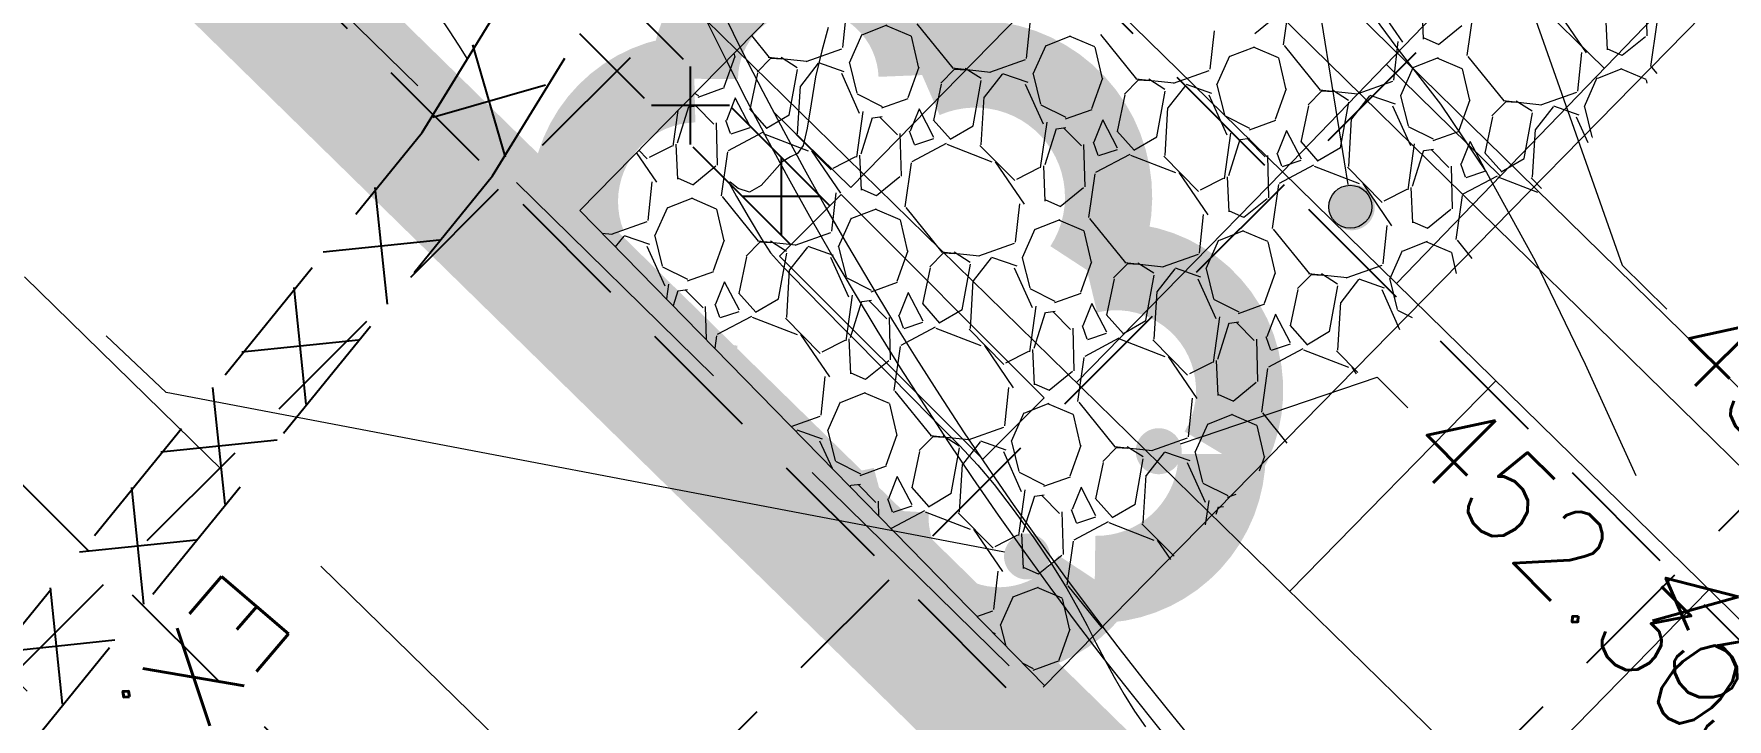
# Model space of a CAD drawing. Header units: inches. Extents: x 4334 to 5439, y 4649 to 5754.
# Drawn here: x 4777.98 to 4823.98, y 5091.76 to 5110.38 of the extents above; entities that cross this region are included whole.
import ezdxf
from ezdxf.enums import TextEntityAlignment as Align

# ---------------------------------------------------------------- set-up
doc = ezdxf.new("R2010")
doc.units = ezdxf.units.IN
doc.header["$LTSCALE"] = 30
doc.header["$MEASUREMENT"] = 0
doc.linetypes.add('HIDDEN', pattern=[0.375, 0.25, -0.125])
doc.linetypes.add('HIDDEN2', pattern=[0.1875, 0.125, -0.0625])
for name, color, linetype in [('0S-jnts', 7, 'Continuous'), ('0s-paving', 1, 'Continuous'), ('CP STAB ENT', 7, 'Continuous'), ('CURB', 6, 'Continuous'), ('CURB_FACE', 7, 'Continuous'), ('EC', 15, 'Continuous'), ('GRID', 254, 'HIDDEN'), ('LEGEND', 7, 'Continuous'), ('PC', 15, 'Continuous'), ('SAWCUT', 3, 'HIDDEN'), ('SILTFENCE', 23, 'HIDDEN'), ('SW_INLET_EXST', 7, 'Continuous'), ('SW_PIPE', 30, 'Continuous'), ('SW_PIPE_EXIST', 7, 'HIDDEN2'), ('SW_PIPE_EXST_ANNO', 7, 'Continuous')]:
    doc.layers.add(name, color=color, linetype=linetype)
doc.styles.add('C80', font='SIMPLEX.shx', dxfattribs={"height": 0.04})

# ---------------------------------------------------------------- blocks, each defined once
blk = doc.blocks.new('_Dot')
at = {"color": 0, "linetype": 'ByBlock', "lineweight": -2}
blk.add_line((-0.5, 0), (-1, 0), dxfattribs=at)
at = {"color": 0, "linetype": 'ByBlock', "const_width": 0.5}
blk.add_lwpolyline([(-0.25, 0, 1), (0.25, 0, 1)], format="xyb", close=True, dxfattribs=at)
blk = doc.blocks.new('inlet protection')
at = {"layer": 'LEGEND', "color": 170, "ltscale": 100, "const_width": 9.48}
blk.add_lwpolyline([(38.03, 58.52, 0.520567), (38.03, 58.52, 0.765195), (16.58, 47.73, 0.417879), (16.45, 28.3, 0.6649), (40.96, 24.56, 0.744833), (68.6, 22.24, 0.975642), (85.82, 40.03, 0.520567), (81.53, 61.46, 0.520567), (65.81, 60.03, 0.540264), (38.03, 58.52)], format="xyb", close=True, dxfattribs=at)

msp = doc.modelspace()

# ---------------------------------------------------------------- linework, layer by layer
at = {"layer": '0S-jnts', "color": 7, "lineweight": 0}
for p, q in [((4820.638, 5109.443), (4817.541, 5112.475)), ((4817.816, 5106.52), (4814.719, 5109.551)), ((4806.301, 5100.91), (4811.897, 5106.628)), ((4814.994, 5103.596), (4811.897, 5106.628)), ((4812.097, 5095.238), (4817.682, 5100.943)), ((4817.892, 5089.565), (4823.48, 5095.273))]:
    msp.add_line(p, q, dxfattribs=at)
at = {"layer": '0s-paving', "color": 7, "lineweight": 0}
for p, q in [((4811.897, 5106.628), (4789.496, 5128.554)), ((4811.897, 5106.628), (4823.185, 5118.321)), ((4814.994, 5103.596), (4826.303, 5115.312)), ((4800.173, 5106.209), (4806.469, 5112.64)), ((4880.191, 5028.587), (4796.235, 5110.763)), ((4800.173, 5106.209), (4798.064, 5108.273)), ((4838.579, 5080.511), (4814.994, 5103.596))]:
    msp.add_line(p, q, dxfattribs=at)
at = {"layer": 'CP STAB ENT', "color": 4, "lineweight": 0}
for p, q in [((4815.974, 5129.204), (4792.81, 5105.582)), ((4828.564, 5116.252), (4805.399, 5092.631)), ((4812.086, 5111.276), (4811.915, 5110.084)), ((4815.165, 5110.157), (4814.381, 5111.305)), ((4815.68, 5111.193), (4815.724, 5110.239)), ((4821.765, 5111.48), (4821.797, 5110.326)), ((4799.953, 5110.007), (4800.065, 5111.052)), ((4800.495, 5110.36), (4801.162, 5110.621)), ((4801.962, 5110.653), (4802.942, 5109.443)), ((4804.945, 5109.712), (4805.056, 5110.757)), ((4811.777, 5110.892), (4811.146, 5110.378)), ((4817.077, 5110.981), (4816.906, 5109.789)), ((4820.156, 5109.862), (4819.373, 5111.01)), ((4820.672, 5110.898), (4820.715, 5109.944)), ((4822.068, 5110.685), (4821.897, 5109.493)), ((4797.469, 5110.333), (4797.951, 5109.738)), ((4800.136, 5109.588), (4800.482, 5110.369)), ((4801.809, 5110.317), (4801.125, 5110.608)), ((4802.018, 5109.451), (4801.819, 5110.314)), ((4805.487, 5110.064), (4806.153, 5110.326)), ((4806.8, 5110.022), (4806.116, 5110.313)), ((4806.953, 5110.358), (4807.933, 5109.148)), ((4809.936, 5109.417), (4810.048, 5110.462)), ((4814.927, 5109.122), (4815.039, 5110.167)), ((4816.138, 5110.086), (4815.748, 5110.259)), ((4816.769, 5110.596), (4816.137, 5110.083)), ((4821.76, 5110.301), (4821.129, 5109.788)), ((4796.734, 5108.943), (4797.034, 5109.777)), ((4797.027, 5109.746), (4797.002, 5109.857)), ((4797.997, 5109.714), (4797.624, 5109.336)), ((4797.929, 5109.747), (4798.975, 5109.635)), ((4798.295, 5109.691), (4797.996, 5109.709)), ((4798.718, 5109.458), (4798.283, 5109.734)), ((4798.954, 5109.632), (4799.926, 5109.975)), ((4805.127, 5109.293), (4805.474, 5110.074)), ((4807.01, 5109.156), (4806.81, 5110.019)), ((4810.118, 5108.998), (4810.465, 5109.779)), ((4810.478, 5109.769), (4811.145, 5110.03)), ((4811.792, 5109.727), (4811.108, 5110.018)), ((4812.001, 5108.861), (4811.802, 5109.724)), ((4811.944, 5110.063), (4812.925, 5108.853)), ((4815.469, 5109.474), (4816.136, 5109.735)), ((4816.783, 5109.432), (4816.099, 5109.722)), ((4816.936, 5109.768), (4817.916, 5108.558)), ((4819.918, 5108.826), (4820.03, 5109.872)), ((4821.13, 5109.791), (4820.739, 5109.964)), ((4797.635, 5109.31), (4797.426, 5108.32)), ((4798.501, 5108.171), (4798.725, 5109.41)), ((4798.811, 5108.957), (4799.298, 5109.579)), ((4799.298, 5109.601), (4799.985, 5109.36)), ((4799.915, 5109.309), (4800.402, 5108.228)), ((4800.346, 5108.767), (4800.144, 5109.58)), ((4801.725, 5108.648), (4802.025, 5109.482)), ((4802.988, 5109.419), (4802.615, 5109.04)), ((4802.921, 5109.452), (4803.966, 5109.34)), ((4803.286, 5109.396), (4802.987, 5109.414)), ((4803.709, 5109.163), (4803.274, 5109.439)), ((4803.802, 5108.662), (4804.29, 5109.284)), ((4803.945, 5109.337), (4804.917, 5109.68)), ((4804.29, 5109.306), (4804.977, 5109.065)), ((4805.338, 5108.472), (4805.135, 5109.285)), ((4808.936, 5109.041), (4809.908, 5109.385)), ((4815.11, 5108.703), (4815.456, 5109.484)), ((4816.992, 5108.566), (4816.793, 5109.429)), ((4820.461, 5109.179), (4821.127, 5109.44)), ((4821.774, 5109.136), (4821.09, 5109.427)), ((4821.927, 5109.472), (4822.065, 5109.302)), ((4796.026, 5108.661), (4796.742, 5108.919)), ((4798.726, 5107.662), (4798.803, 5108.96)), ((4802.626, 5109.015), (4802.417, 5108.025)), ((4803.492, 5107.876), (4803.716, 5109.115)), ((4804.907, 5109.013), (4805.394, 5107.933)), ((4806.716, 5108.353), (4807.016, 5109.186)), ((4807.979, 5109.124), (4807.606, 5108.745)), ((4807.912, 5109.156), (4808.957, 5109.044)), ((4808.278, 5109.101), (4807.978, 5109.119)), ((4808.7, 5108.868), (4808.266, 5109.144)), ((4808.484, 5107.581), (4808.707, 5108.82)), ((4808.793, 5108.367), (4809.281, 5108.989)), ((4809.281, 5109.011), (4809.968, 5108.77)), ((4810.329, 5108.177), (4810.127, 5108.99)), ((4811.708, 5108.058), (4812.007, 5108.891)), ((4812.971, 5108.829), (4812.598, 5108.45)), ((4812.903, 5108.861), (4813.948, 5108.749)), ((4813.269, 5108.806), (4812.969, 5108.824)), ((4813.691, 5108.573), (4813.257, 5108.849)), ((4813.928, 5108.746), (4814.9, 5109.09)), ((4818.919, 5108.451), (4819.891, 5108.794)), ((4820.101, 5108.408), (4820.448, 5109.189)), ((4821.805, 5109.043), (4821.784, 5109.134)), ((4795.765, 5108.394), (4795.456, 5107.41)), ((4796.032, 5108.42), (4795.78, 5108.385)), ((4796.04, 5108.695), (4795.921, 5108.755)), ((4795.979, 5108.406), (4796.451, 5107.927)), ((4797.025, 5108.614), (4796.79, 5108.027)), ((4797.438, 5107.862), (4797.033, 5108.637)), ((4797.419, 5108.339), (4797.888, 5107.81)), ((4801.031, 5108.4), (4800.35, 5108.741)), ((4801.017, 5108.365), (4801.734, 5108.624)), ((4802.016, 5108.319), (4801.781, 5107.732)), ((4802.429, 5107.567), (4802.024, 5108.342)), ((4803.717, 5107.367), (4803.794, 5108.665)), ((4806.022, 5108.105), (4805.341, 5108.445)), ((4806.008, 5108.07), (4806.725, 5108.328)), ((4807.617, 5108.72), (4807.409, 5107.73)), ((4808.709, 5107.072), (4808.785, 5108.37)), ((4809.898, 5108.718), (4810.385, 5107.638)), ((4812.609, 5108.424), (4812.4, 5107.435)), ((4813.475, 5107.286), (4813.698, 5108.525)), ((4813.785, 5108.071), (4814.272, 5108.694)), ((4814.272, 5108.716), (4814.959, 5108.475)), ((4814.889, 5108.423), (4815.376, 5107.342)), ((4815.32, 5107.882), (4815.118, 5108.695)), ((4816.699, 5107.762), (4816.999, 5108.596)), ((4817.962, 5108.534), (4817.589, 5108.155)), ((4817.894, 5108.566), (4818.94, 5108.454)), ((4818.26, 5108.511), (4817.961, 5108.529)), ((4818.683, 5108.277), (4818.248, 5108.554)), ((4818.776, 5107.776), (4819.264, 5108.399)), ((4819.264, 5108.421), (4819.95, 5108.18)), ((4820.312, 5107.586), (4820.109, 5108.4)), ((4795.473, 5108.298), (4795.337, 5107.325)), ((4796.513, 5107.964), (4796.545, 5106.811)), ((4796.769, 5108.035), (4796.898, 5107.677)), ((4797.878, 5107.813), (4798.5, 5108.176)), ((4800.502, 5108.272), (4800.328, 5107.03)), ((4800.756, 5108.099), (4800.447, 5107.115)), ((4801.024, 5108.125), (4800.771, 5108.089)), ((4800.97, 5108.111), (4801.443, 5107.632)), ((4802.41, 5108.043), (4802.88, 5107.515)), ((4802.869, 5107.517), (4803.491, 5107.881)), ((4805.493, 5107.977), (4805.319, 5106.735)), ((4807.007, 5108.024), (4806.772, 5107.437)), ((4807.42, 5107.272), (4807.016, 5108.047)), ((4811.014, 5107.809), (4810.333, 5108.15)), ((4811, 5107.775), (4811.716, 5108.033)), ((4813.7, 5106.777), (4813.777, 5108.075)), ((4817.6, 5108.129), (4817.391, 5107.14)), ((4818.466, 5106.99), (4818.69, 5108.229)), ((4819.88, 5108.128), (4820.194, 5107.432)), ((4797.768, 5107.697), (4796.837, 5107.201)), ((4796.924, 5107.661), (4797.435, 5107.831)), ((4799.021, 5107.192), (4797.797, 5107.665)), ((4799.634, 5106.687), (4798.689, 5107.645)), ((4801.504, 5107.669), (4801.536, 5106.515)), ((4801.76, 5107.74), (4801.889, 5107.382)), ((4802.759, 5107.401), (4801.828, 5106.905)), ((4801.915, 5107.366), (4802.426, 5107.536)), ((4805.747, 5107.803), (4805.439, 5106.82)), ((4806.015, 5107.829), (4805.763, 5107.794)), ((4805.961, 5107.816), (4806.434, 5107.337)), ((4806.752, 5107.445), (4806.881, 5107.087)), ((4807.401, 5107.748), (4807.871, 5107.22)), ((4807.86, 5107.222), (4808.483, 5107.586)), ((4810.484, 5107.682), (4810.311, 5106.44)), ((4810.739, 5107.508), (4810.43, 5106.525)), ((4811.006, 5107.534), (4810.754, 5107.499)), ((4810.953, 5107.52), (4811.425, 5107.042)), ((4811.999, 5107.729), (4811.764, 5107.142)), ((4812.412, 5106.976), (4812.007, 5107.752)), ((4812.393, 5107.453), (4812.862, 5106.925)), ((4816.005, 5107.514), (4815.324, 5107.855)), ((4815.991, 5107.48), (4816.707, 5107.738)), ((4816.99, 5107.434), (4816.755, 5106.846)), ((4817.403, 5106.681), (4816.998, 5107.457)), ((4818.691, 5106.482), (4818.768, 5107.78)), ((4820.32, 5107.558), (4820.315, 5107.56)), ((4794.904, 5106.346), (4794.352, 5107.155)), ((4794.642, 5106.982), (4794.412, 5107.216)), ((4795.309, 5107.332), (4794.69, 5107.018)), ((4795.42, 5107.382), (4795.464, 5106.428)), ((4796.817, 5107.17), (4796.646, 5105.978)), ((4799.896, 5106.051), (4799.112, 5107.199)), ((4800.301, 5107.037), (4799.681, 5106.723)), ((4800.411, 5107.087), (4800.455, 5106.133)), ((4804.012, 5106.897), (4802.788, 5107.37)), ((4804.625, 5106.392), (4803.68, 5107.349)), ((4806.496, 5107.374), (4806.528, 5106.22)), ((4807.751, 5107.106), (4806.82, 5106.61)), ((4806.906, 5107.071), (4807.417, 5107.241)), ((4809.004, 5106.602), (4807.78, 5107.075)), ((4809.616, 5106.097), (4808.671, 5107.054)), ((4811.487, 5107.079), (4811.519, 5105.925)), ((4811.743, 5107.15), (4811.872, 5106.792)), ((4811.898, 5106.776), (4812.409, 5106.946)), ((4812.851, 5106.927), (4813.474, 5107.291)), ((4815.476, 5107.387), (4815.302, 5106.145)), ((4815.73, 5107.213), (4815.421, 5106.23)), ((4815.998, 5107.239), (4815.745, 5107.204)), ((4815.944, 5107.225), (4816.416, 5106.746)), ((4817.384, 5107.158), (4817.854, 5106.629)), ((4817.843, 5106.632), (4818.465, 5106.996)), ((4796.508, 5106.786), (4795.877, 5106.272)), ((4801.5, 5106.491), (4800.868, 5105.977)), ((4801.808, 5106.875), (4801.637, 5105.683)), ((4804.887, 5105.756), (4804.103, 5106.904)), ((4805.292, 5106.741), (4804.672, 5106.427)), ((4805.403, 5106.792), (4805.446, 5105.838)), ((4806.799, 5106.58), (4806.629, 5105.388)), ((4809.878, 5105.461), (4809.095, 5106.609)), ((4810.394, 5106.497), (4810.438, 5105.543)), ((4812.742, 5106.811), (4811.811, 5106.315)), ((4813.995, 5106.307), (4812.771, 5106.78)), ((4814.608, 5105.802), (4813.662, 5106.759)), ((4816.478, 5106.784), (4816.51, 5105.63)), ((4816.734, 5106.855), (4816.863, 5106.497)), ((4817.733, 5106.516), (4816.802, 5106.02)), ((4816.889, 5106.481), (4817.4, 5106.651)), ((4818.833, 5106.071), (4817.762, 5106.484)), ((4794.667, 5105.311), (4794.779, 5106.356)), ((4795.878, 5106.275), (4795.488, 5106.448)), ((4799.658, 5105.016), (4799.77, 5106.061)), ((4800.869, 5105.98), (4800.479, 5106.153)), ((4806.491, 5106.195), (4805.859, 5105.682)), ((4810.283, 5106.446), (4809.664, 5106.132)), ((4811.79, 5106.285), (4811.62, 5105.093)), ((4814.87, 5105.166), (4814.086, 5106.314)), ((4815.274, 5106.151), (4814.655, 5105.837)), ((4815.385, 5106.202), (4815.429, 5105.247)), ((4818.938, 5106.176), (4818.654, 5106.464)), ((4792.81, 5105.582), (4805.437, 5092.675)), ((4794.849, 5104.892), (4795.196, 5105.673)), ((4795.209, 5105.664), (4795.876, 5105.925)), ((4796.523, 5105.621), (4795.839, 5105.912)), ((4796.732, 5104.755), (4796.533, 5105.618)), ((4796.675, 5105.957), (4797.656, 5104.747)), ((4800.2, 5105.368), (4800.867, 5105.629)), ((4801.514, 5105.326), (4800.83, 5105.617)), ((4801.667, 5105.662), (4802.647, 5104.452)), ((4804.649, 5104.721), (4804.761, 5105.766)), ((4805.861, 5105.685), (4805.47, 5105.858)), ((4810.852, 5105.39), (4810.462, 5105.563)), ((4811.482, 5105.9), (4810.851, 5105.387)), ((4816.474, 5105.605), (4815.842, 5105.092)), ((4816.782, 5105.989), (4816.611, 5104.797)), ((4793.667, 5104.936), (4794.639, 5105.279)), ((4799.841, 5104.597), (4800.187, 5105.378)), ((4801.723, 5104.46), (4801.524, 5105.323)), ((4805.192, 5105.073), (4805.858, 5105.334)), ((4806.505, 5105.031), (4805.821, 5105.321)), ((4806.658, 5105.367), (4807.638, 5104.157)), ((4809.641, 5104.425), (4809.753, 5105.471)), ((4814.632, 5104.13), (4814.744, 5105.176)), ((4815.843, 5105.094), (4815.453, 5105.268)), ((4793.411, 5104.968), (4793.688, 5104.939)), ((4793.782, 5104.589), (4794.012, 5104.883)), ((4794.012, 5104.905), (4794.699, 5104.664)), ((4795.06, 5104.071), (4794.858, 5104.884)), ((4796.439, 5103.952), (4796.738, 5104.785)), ((4797.702, 5104.723), (4797.329, 5104.344)), ((4797.634, 5104.755), (4798.679, 5104.644)), ((4798, 5104.7), (4797.7, 5104.718)), ((4798.422, 5104.467), (4797.988, 5104.743)), ((4798.659, 5104.64), (4799.631, 5104.984)), ((4803.65, 5104.345), (4804.622, 5104.689)), ((4804.832, 5104.302), (4805.179, 5105.083)), ((4806.714, 5104.165), (4806.515, 5105.028)), ((4809.823, 5104.007), (4810.17, 5104.788)), ((4810.183, 5104.778), (4810.849, 5105.039)), ((4811.497, 5104.735), (4810.812, 5105.026)), ((4811.706, 5103.869), (4811.506, 5104.733)), ((4811.649, 5105.071), (4812.629, 5103.861)), ((4815.174, 5104.483), (4815.841, 5104.744)), ((4816.488, 5104.44), (4815.804, 5104.731)), ((4816.64, 5104.776), (4817.042, 5104.28)), ((4794.629, 5104.613), (4795.116, 5103.532)), ((4797.34, 5104.319), (4797.131, 5103.329)), ((4798.206, 5103.18), (4798.429, 5104.419)), ((4798.516, 5103.966), (4799.003, 5104.588)), ((4799.003, 5104.61), (4799.69, 5104.369)), ((4799.62, 5104.317), (4800.107, 5103.237)), ((4800.051, 5103.776), (4799.849, 5104.589)), ((4801.43, 5103.657), (4801.73, 5104.49)), ((4802.693, 5104.428), (4802.32, 5104.049)), ((4802.625, 5104.46), (4803.671, 5104.348)), ((4802.991, 5104.405), (4802.692, 5104.423)), ((4803.414, 5104.171), (4802.979, 5104.448)), ((4803.507, 5103.67), (4803.995, 5104.293)), ((4803.995, 5104.315), (4804.681, 5104.074)), ((4805.043, 5103.481), (4804.84, 5104.294)), ((4806.421, 5103.361), (4806.721, 5104.195)), ((4808.641, 5104.05), (4809.613, 5104.393)), ((4814.814, 5103.712), (4815.161, 5104.492)), ((4816.629, 5103.867), (4816.498, 5104.438)), ((4795.745, 5103.704), (4795.064, 5104.044)), ((4795.731, 5103.669), (4796.447, 5103.927)), ((4798.431, 5102.671), (4798.508, 5103.969)), ((4800.736, 5103.408), (4800.055, 5103.749)), ((4802.331, 5104.023), (4802.122, 5103.034)), ((4803.197, 5102.885), (4803.421, 5104.124)), ((4804.611, 5104.022), (4805.099, 5102.942)), ((4807.322, 5103.728), (4807.114, 5102.739)), ((4807.684, 5104.133), (4807.311, 5103.754)), ((4807.617, 5104.165), (4808.662, 5104.053)), ((4807.982, 5104.11), (4807.683, 5104.128)), ((4808.405, 5103.876), (4807.971, 5104.152)), ((4808.188, 5102.59), (4808.412, 5103.828)), ((4808.498, 5103.375), (4808.986, 5103.998)), ((4808.986, 5104.02), (4809.673, 5103.779)), ((4809.603, 5103.727), (4810.09, 5102.646)), ((4810.034, 5103.185), (4809.832, 5103.999)), ((4811.413, 5103.066), (4811.712, 5103.9)), ((4812.675, 5103.837), (4812.302, 5103.459)), ((4812.608, 5103.87), (4813.653, 5103.758)), ((4812.974, 5103.815), (4812.674, 5103.832)), ((4813.396, 5103.581), (4812.962, 5103.857)), ((4813.632, 5103.755), (4814.604, 5104.098)), ((4813.977, 5103.725), (4814.664, 5103.484)), ((4795.215, 5103.576), (4795.16, 5103.18)), ((4795.47, 5103.402), (4795.342, 5102.994)), ((4795.737, 5103.428), (4795.485, 5103.393)), ((4795.684, 5103.415), (4796.156, 5102.936)), ((4796.73, 5103.623), (4796.495, 5103.036)), ((4797.143, 5102.871), (4796.738, 5103.646)), ((4797.124, 5103.347), (4797.593, 5102.819)), ((4800.206, 5103.281), (4800.033, 5102.039)), ((4800.722, 5103.374), (4801.438, 5103.632)), ((4801.721, 5103.328), (4801.486, 5102.741)), ((4802.134, 5102.575), (4801.729, 5103.351)), ((4803.422, 5102.376), (4803.499, 5103.674)), ((4805.727, 5103.113), (4805.046, 5103.454)), ((4805.713, 5103.079), (4806.43, 5103.337)), ((4808.413, 5102.081), (4808.49, 5103.379)), ((4812.314, 5103.433), (4812.105, 5102.444)), ((4813.18, 5102.294), (4813.403, 5103.533)), ((4813.49, 5103.08), (4813.977, 5103.702)), ((4814.594, 5103.432), (4815.081, 5102.351)), ((4815.025, 5102.89), (4814.823, 5103.704)), ((4796.218, 5102.973), (4796.243, 5102.073)), ((4796.474, 5103.044), (4796.603, 5102.686)), ((4796.629, 5102.67), (4797.14, 5102.84)), ((4797.583, 5102.821), (4798.205, 5103.185)), ((4800.461, 5103.107), (4800.152, 5102.124)), ((4800.729, 5103.133), (4800.476, 5103.098)), ((4800.675, 5103.119), (4801.148, 5102.641)), ((4802.115, 5103.052), (4802.585, 5102.524)), ((4802.574, 5102.526), (4803.196, 5102.89)), ((4805.198, 5102.986), (4805.024, 5101.744)), ((4805.452, 5102.812), (4805.144, 5101.829)), ((4805.72, 5102.838), (4805.467, 5102.803)), ((4805.666, 5102.824), (4806.139, 5102.346)), ((4806.712, 5103.033), (4806.477, 5102.445)), ((4807.125, 5102.28), (4806.72, 5103.056)), ((4810.719, 5102.818), (4810.037, 5103.159)), ((4810.705, 5102.784), (4811.421, 5103.042)), ((4813.405, 5101.786), (4813.481, 5103.083)), ((4815.427, 5102.665), (4815.029, 5102.864)), ((4797.473, 5102.705), (4796.542, 5102.209)), ((4798.726, 5102.201), (4797.502, 5102.674)), ((4799.339, 5101.696), (4798.393, 5102.653)), ((4801.209, 5102.678), (4801.241, 5101.524)), ((4801.465, 5102.749), (4801.594, 5102.391)), ((4802.464, 5102.41), (4801.533, 5101.914)), ((4801.62, 5102.375), (4802.131, 5102.545)), ((4803.717, 5101.906), (4802.493, 5102.379)), ((4804.33, 5101.401), (4803.385, 5102.358)), ((4806.2, 5102.383), (4806.232, 5101.229)), ((4806.456, 5102.454), (4806.586, 5102.096)), ((4807.106, 5102.757), (4807.576, 5102.228)), ((4807.565, 5102.231), (4808.188, 5102.595)), ((4810.189, 5102.69), (4810.015, 5101.448)), ((4810.443, 5102.517), (4810.135, 5101.534)), ((4810.711, 5102.543), (4810.459, 5102.508)), ((4810.658, 5102.529), (4811.13, 5102.05)), ((4811.704, 5102.737), (4811.469, 5102.15)), ((4812.117, 5101.985), (4811.712, 5102.76)), ((4812.098, 5102.462), (4812.567, 5101.933)), ((4796.522, 5102.179), (4796.473, 5101.838)), ((4799.6, 5101.06), (4798.817, 5102.208)), ((4800.005, 5102.045), (4799.386, 5101.731)), ((4800.116, 5102.096), (4800.16, 5101.142)), ((4801.513, 5101.884), (4801.342, 5100.692)), ((4804.592, 5100.765), (4803.808, 5101.913)), ((4807.455, 5102.115), (4806.525, 5101.619)), ((4806.611, 5102.08), (4807.122, 5102.25)), ((4808.709, 5101.61), (4807.484, 5102.083)), ((4809.321, 5101.106), (4808.376, 5102.063)), ((4811.192, 5102.088), (4811.224, 5100.934)), ((4811.448, 5102.159), (4811.577, 5101.8)), ((4811.603, 5101.785), (4812.113, 5101.955)), ((4812.556, 5101.936), (4813.179, 5102.3)), ((4801.204, 5101.499), (4800.573, 5100.986)), ((4804.997, 5101.75), (4804.377, 5101.436)), ((4805.108, 5101.801), (4805.151, 5100.846)), ((4806.504, 5101.588), (4806.333, 5100.396)), ((4809.583, 5100.47), (4808.799, 5101.618)), ((4809.988, 5101.455), (4809.368, 5101.141)), ((4810.099, 5101.506), (4810.143, 5100.551)), ((4812.447, 5101.82), (4811.516, 5101.324)), ((4813.7, 5101.315), (4812.476, 5101.788)), ((4813.945, 5101.183), (4813.367, 5101.768)), ((4799.363, 5100.024), (4799.475, 5101.07)), ((4800.574, 5100.989), (4800.184, 5101.162)), ((4806.196, 5101.204), (4805.564, 5100.691)), ((4811.495, 5101.293), (4811.325, 5100.101)), ((4813.91, 5101.148), (4813.791, 5101.323)), ((4799.905, 5100.377), (4800.572, 5100.638)), ((4801.219, 5100.334), (4800.535, 5100.625)), ((4801.371, 5100.671), (4802.352, 5099.461)), ((4804.354, 5099.729), (4804.466, 5100.775)), ((4805.566, 5100.693), (4805.175, 5100.867)), ((4810.557, 5100.398), (4810.166, 5100.572)), ((4811.187, 5100.909), (4810.556, 5100.395)), ((4799.545, 5099.606), (4799.892, 5100.387)), ((4801.428, 5099.469), (4801.229, 5100.332)), ((4804.537, 5099.311), (4804.883, 5100.091)), ((4804.896, 5100.082), (4805.563, 5100.343)), ((4806.21, 5100.039), (4805.526, 5100.33)), ((4806.363, 5100.375), (4807.343, 5099.165)), ((4809.346, 5099.434), (4809.457, 5100.479)), ((4809.888, 5099.787), (4810.554, 5100.048)), ((4811.354, 5100.08), (4812.02, 5099.258)), ((4798.55, 5099.715), (4799.335, 5099.992)), ((4798.689, 5099.572), (4798.708, 5099.597)), ((4798.708, 5099.619), (4799.395, 5099.378)), ((4799.756, 5098.784), (4799.554, 5099.598)), ((4803.355, 5099.354), (4804.327, 5099.697)), ((4806.419, 5099.173), (4806.22, 5100.037)), ((4809.528, 5099.015), (4809.875, 5099.796)), ((4811.201, 5099.744), (4810.517, 5100.035)), ((4811.411, 5098.878), (4811.211, 5099.741)), ((4799.325, 5099.326), (4799.663, 5098.577)), ((4801.135, 5098.665), (4801.435, 5099.499)), ((4802.398, 5099.436), (4802.025, 5099.058)), ((4802.33, 5099.469), (4803.376, 5099.357)), ((4802.696, 5099.414), (4802.396, 5099.431)), ((4803.119, 5099.18), (4802.684, 5099.456)), ((4802.902, 5097.893), (4803.126, 5099.132)), ((4803.212, 5098.679), (4803.699, 5099.301)), ((4803.699, 5099.324), (4804.386, 5099.083)), ((4804.747, 5098.489), (4804.545, 5099.303)), ((4806.126, 5098.37), (4806.426, 5099.204)), ((4807.389, 5099.141), (4807.016, 5098.763)), ((4807.322, 5099.174), (4808.367, 5099.062)), ((4807.687, 5099.119), (4807.388, 5099.136)), ((4808.11, 5098.885), (4807.675, 5099.161)), ((4808.346, 5099.059), (4809.318, 5099.402)), ((4800.441, 5098.417), (4799.76, 5098.758)), ((4802.036, 5099.032), (4801.827, 5098.043)), ((4803.127, 5097.385), (4803.204, 5098.682)), ((4804.316, 5099.031), (4804.803, 5097.95)), ((4807.027, 5098.737), (4806.818, 5097.748)), ((4807.893, 5097.598), (4808.117, 5098.837)), ((4808.203, 5098.384), (4808.691, 5099.006)), ((4808.691, 5099.028), (4809.378, 5098.788)), ((4809.308, 5098.736), (4809.795, 5097.655)), ((4809.739, 5098.194), (4809.536, 5099.008)), ((4811.275, 5098.512), (4811.417, 5098.909)), ((4800.427, 5098.383), (4801.143, 5098.641)), ((4801.426, 5098.336), (4801.191, 5097.749)), ((4801.839, 5097.584), (4801.434, 5098.359)), ((4805.432, 5098.122), (4804.751, 5098.463)), ((4805.418, 5098.088), (4806.135, 5098.346)), ((4808.118, 5097.09), (4808.195, 5098.387)), ((4800.166, 5098.116), (4800.153, 5098.076)), ((4800.433, 5098.142), (4800.181, 5098.107)), ((4800.38, 5098.128), (4800.852, 5097.649)), ((4801.17, 5097.758), (4801.299, 5097.399)), ((4801.82, 5098.061), (4802.289, 5097.532)), ((4802.279, 5097.535), (4802.901, 5097.899)), ((4804.903, 5097.994), (4804.729, 5096.752)), ((4805.157, 5097.821), (4804.848, 5096.837)), ((4805.425, 5097.847), (4805.172, 5097.812)), ((4805.371, 5097.833), (4805.844, 5097.354)), ((4806.417, 5098.041), (4806.182, 5097.454)), ((4806.83, 5097.289), (4806.425, 5098.064)), ((4806.811, 5097.766), (4807.281, 5097.237)), ((4810.423, 5097.827), (4809.742, 5098.168)), ((4810.409, 5097.793), (4810.637, 5097.875)), ((4800.914, 5097.687), (4800.925, 5097.287)), ((4802.169, 5097.419), (4801.266, 5096.938)), ((4801.325, 5097.384), (4801.836, 5097.554)), ((4803.422, 5096.914), (4802.198, 5097.387)), ((4804.035, 5096.409), (4803.09, 5097.367)), ((4805.905, 5097.392), (4805.937, 5096.238)), ((4806.161, 5097.463), (4806.29, 5097.104)), ((4807.27, 5097.24), (4807.892, 5097.604)), ((4809.894, 5097.699), (4809.802, 5097.039)), ((4810.148, 5097.526), (4810.084, 5097.322)), ((4810.297, 5097.535), (4810.163, 5097.517)), ((4804.297, 5095.774), (4803.513, 5096.922)), ((4807.16, 5097.124), (4806.229, 5096.628)), ((4806.316, 5097.088), (4806.827, 5097.259)), ((4808.413, 5096.619), (4807.189, 5097.092)), ((4808.952, 5096.19), (4808.081, 5097.072)), ((4804.702, 5096.759), (4804.082, 5096.445)), ((4804.812, 5096.809), (4804.856, 5095.855)), ((4806.209, 5096.597), (4806.038, 5095.405)), ((4808.863, 5096.101), (4808.504, 5096.627)), ((4805.901, 5096.213), (4805.269, 5095.699)), ((4804.059, 5094.738), (4804.171, 5095.783)), ((4805.27, 5095.702), (4804.88, 5095.875)), ((4804.242, 5094.319), (4804.588, 5095.1)), ((4804.601, 5095.091), (4805.268, 5095.352)), ((4805.915, 5095.048), (4805.231, 5095.339)), ((4806.124, 5094.182), (4805.925, 5095.045)), ((4806.068, 5095.384), (4806.998, 5094.236)), ((4803.599, 5094.553), (4804.032, 5094.706)), ((4804.03, 5094.113), (4804.091, 5094.091)), ((4804.391, 5093.743), (4804.25, 5094.311)), ((4805.831, 5093.379), (4806.131, 5094.213)), ((4805.137, 5093.131), (4804.85, 5093.274)), ((4805.123, 5093.097), (4805.839, 5093.355))]:
    msp.add_line(p, q, dxfattribs=at)
at = {"layer": 'CURB', "color": 7, "lineweight": 0}
msp.add_arc((4887.347, 5155.449), 100.98, 177.74239, 221.09663, dxfattribs=at)
at = {"layer": 'CURB_FACE', "color": 7, "lineweight": 0}
msp.add_arc((4887.347, 5155.449), 101.48, 177.74239, 221.09663, dxfattribs=at)
at = {"layer": 'EC', "color": 43, "lineweight": 0, "flags": 128}
for points in [[(4813.902, 5111.503), (4815.009, 5109.998), (4816.192, 5108.466), (4817.445, 5106.609), (4818.761, 5104.213), (4820.12, 5101.402), (4821.5, 5098.383)], [(4799.556, 5110.548), (4799.382, 5109.922), (4799.216, 5109.213), (4799.092, 5108.477), (4798.989, 5107.817), (4798.877, 5107.347), (4798.726, 5107.131), (4798.534, 5107.042), (4798.302, 5106.903), (4798.032, 5106.598), (4797.734, 5106.26), (4797.419, 5106.08), (4797.112, 5106.176), (4796.894, 5106.354), (4796.86, 5106.344), (4797.067, 5105.964), (4797.41, 5105.37), (4797.746, 5104.807), (4797.992, 5104.433), (4798.312, 5104.065), (4798.93, 5103.434), (4799.981, 5102.37), (4801.232, 5101.105), (4802.358, 5099.968), (4803.12, 5099.2), (4803.626, 5098.666), (4804.065, 5098.142), (4804.584, 5097.461), (4805.142, 5096.686), (4805.65, 5095.938), (4806.043, 5095.31), (4806.342, 5094.782), (4806.591, 5094.305), (4806.829, 5093.84), (4807.07, 5093.375), (4807.323, 5092.906), (4807.594, 5092.435), (4807.88, 5091.978), (4808.173, 5091.555)]]:
    msp.add_lwpolyline(points, dxfattribs=at)
at = {"layer": 'GRID', "color": 253, "linetype": 'HIDDEN', "ltscale": 0.45}
for p, q in [((4472.53, 5445.693), (5130.139, 4788.084)), ((4461.923, 5435.086), (5119.532, 4777.477)), ((4451.317, 5424.48), (5108.926, 4766.87)), ((5087.713, 5403.266), (4716.435, 5031.989)), ((5098.319, 5392.66), (4727.041, 5021.382)), ((5108.926, 5382.053), (4737.648, 5010.775))]:
    msp.add_line(p, q, dxfattribs=at)
at = {"layer": 'PC', "color": 43, "lineweight": 0}
for points in [[(4813.581, 5106.903), (4812.063, 5116.325), (4810.636, 5117.753)], [(4813.581, 5106.903), (4812.063, 5116.325), (4810.636, 5117.753)], [(4818.988, 5110.151), (4821.13, 5104.094), (4822.341, 5102.9)], [(4818.988, 5110.151), (4821.13, 5104.094), (4822.341, 5102.9)], [(4803.732, 5096.416), (4781.572, 5100.641), (4779.944, 5102.177)], [(4803.732, 5096.416), (4781.572, 5100.641), (4779.944, 5102.177)], [(4809.721, 5099.443), (4814.47, 5101.055), (4815.301, 5100.223)], [(4809.721, 5099.443), (4814.47, 5101.055), (4815.301, 5100.223)]]:
    msp.add_lwpolyline(points, dxfattribs=at)
msp.add_circle((4813.741, 5105.682), 0.584, dxfattribs=at)
msp.add_circle((4813.741, 5105.682), 0.584, dxfattribs=at)
at = {"layer": 'SAWCUT', "color": 7, "lineweight": 0}
for p, q in [((4761.614, 5119.488), (4813.662, 5068.708)), ((4946.899, 4927.542), (4770.102, 5100.031))]:
    msp.add_line(p, q, dxfattribs=at)
at = {"layer": 'SILTFENCE', "color": 7, "lineweight": 0}
msp.add_line((4916.934, 4982.945), (4756.496, 5140.256), dxfattribs=at)
at = {"layer": 'SILTFENCE', "color": 200, "linetype": 'Continuous', "const_width": 4}
msp.add_lwpolyline([(5084.715, 5256.735), (5105.719, 4984.789), (5104.35, 4979.909), (5102.26, 4975.997), (5100.102, 4973.03), (5097.775, 4970.636), (5095.247, 4968.309), (5091.394, 4967.126), (5005.707, 4954.084, -0.225991), (4916.537, 4982.087), (4587.063, 5304.645), (4596.784, 5314.5), (4567.654, 5342.157), (4596.935, 5390.656), (4667.815, 5415.993), (4711.361, 5459.981), (4730.386, 5442.519)], format="xyb", dxfattribs=at)
at = {"layer": 'SW_INLET_EXST', "color": 5, "lineweight": 0}
for p, q in [((4798.238, 5104.341), (4799.908, 5106.011)), ((4799.908, 5106.011), (4805.424, 5100.495)), ((4803.754, 5098.825), (4798.238, 5104.341)), ((4805.424, 5100.495), (4803.754, 5098.825))]:
    msp.add_line(p, q, dxfattribs=at)
at = {"layer": 'SW_PIPE', "color": 5, "lineweight": 0}
for p, q in [((4838.758, 5086.584), (4812.065, 5112.755)), ((4838.758, 5086.584), (4812.065, 5112.755)), ((4838.758, 5086.584), (4812.065, 5112.755)), ((4952.455, 4973.005), (4811.015, 5111.684)), ((4952.455, 4973.005), (4811.015, 5111.684)), ((4952.455, 4973.005), (4811.015, 5111.684))]:
    msp.add_line(p, q, dxfattribs=at)
msp.add_arc((4735.668, 5075.488), 64, 32.29408, 45.6138, dxfattribs=at)
msp.add_arc((4735.668, 5075.488), 64, 32.29408, 45.6138, dxfattribs=at)
msp.add_arc((4735.668, 5075.488), 64, 32.29408, 45.6138, dxfattribs=at)
at = {"layer": 'SW_PIPE_EXIST', "color": 5}
for p, q in [((4788.523, 5107.702), (4790.888, 5111.548)), ((4799.603, 5105.706), (4793.618, 5111.691)), ((4790.439, 5106.524), (4792.81, 5110.378)), ((4798.543, 5104.646), (4792.81, 5110.378)), ((4740.613, 5048.726), (4788.523, 5107.702)), ((4742.211, 5047.129), (4790.439, 5106.524))]:
    msp.add_line(p, q, dxfattribs=at)
at = {"layer": 'SW_PIPE_EXIST', "color": 5, "linetype": 'Continuous'}
for p, q in [((4790.788, 5107.025), (4789.904, 5110.082)), ((4795.815, 5107.373), (4795.815, 5109.494)), ((4788.817, 5108.112), (4791.874, 5108.995)), ((4796.876, 5108.433), (4794.755, 5108.433)), ((4798.29, 5104.898), (4798.29, 5107.019)), ((4787.582, 5103.04), (4787.253, 5106.205)), ((4799.351, 5105.959), (4797.23, 5105.959)), ((4785.835, 5104.458), (4789, 5104.787)), ((4785.377, 5100.322), (4785.047, 5103.487)), ((4783.629, 5101.74), (4786.794, 5102.069)), ((4783.171, 5097.605), (4782.842, 5100.769)), ((4781.424, 5099.022), (4784.589, 5099.352)), ((4780.965, 5094.887), (4780.636, 5098.052)), ((4779.218, 5096.305), (4782.383, 5096.634)), ((4778.76, 5092.169), (4778.431, 5095.334)), ((4777.013, 5093.587), (4780.178, 5093.916))]:
    msp.add_line(p, q, dxfattribs=at)

# ---------------------------------------------------------------- block references
at = {"layer": 'PC', "lineweight": 0, "xscale": 0.2500000000000422, "yscale": 0.25, "zscale": 0.25, "rotation": 134.9999999998526}
msp.add_blockref('inlet protection', (4818.168, 5101.064), dxfattribs=at)
at = {"layer": 'PC', "color": 43, "lineweight": 0, "xscale": 1.25, "yscale": 1.25, "zscale": 1.25}
for p, rotation in [((4818.572, 5111.33), 109.4761309835098), ((4818.572, 5111.33), 109.4761309835098), ((4813.78, 5105.669), 279.1493987732797), ((4813.78, 5105.669), 279.1493987732797), ((4808.537, 5099.042), 198.7443505886037), ((4808.537, 5099.042), 198.7443505886037), ((4804.959, 5096.182), 349.2053665672794), ((4804.959, 5096.182), 349.2053665672794)]:
    msp.add_blockref('_Dot', p, dxfattribs=dict(at, rotation=rotation))

# ---------------------------------------------------------------- texts
at = {"layer": 'EC', "color": 43, "lineweight": 0, "style": 'C80', "oblique": 8}
msp.add_text('453', height=2.4, rotation=293.4102, dxfattribs=at).set_placement((4823.742, 5093.31), align=Align.MIDDLE_CENTER)
at = {"layer": 'PC', "color": 43, "lineweight": 0, "style": 'C80'}
for s, p in [('452.90', (4822.167, 5101.759)), ('452.90', (4822.167, 5101.759)), ('452.30', (4815.043, 5099.127)), ('452.30', (4815.043, 5099.127))]:
    msp.add_text(s, height=2.4, rotation=315, dxfattribs=at).set_placement(p)
at = {"layer": 'SW_PIPE_EXST_ANNO', "color": 5, "lineweight": 0, "style": 'C80'}
msp.add_text('EX. 27" RCP', height=2.4, rotation=229.3777, dxfattribs=at).set_placement((4783.345, 5095.952))

doc.saveas('drawing.dxf')
